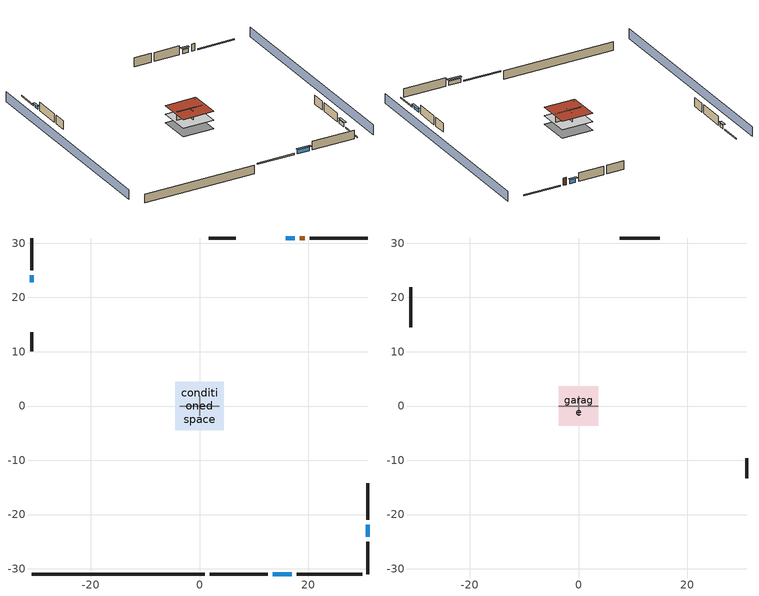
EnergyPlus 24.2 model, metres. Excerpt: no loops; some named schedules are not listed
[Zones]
conditioned space
 floor adiabatic (AdiabaticFloorConstruction): -4.44,-4.44 -4.44,4.44 4.44,4.44 4.44,-4.44 z0.3
 floor foundation (Slab2 construction): -4.44,-4.44 -4.44,4.44 4.44,4.44 4.44,-4.44 z-2.13
 wall outside (RimJoist1 construction): 1.9,-30.94 12.54,-30.94 z0.3:0.61
 wall outside (RimJoist2 construction): -30.94,30.94 -30.94,25.03 z0.3:0.61
 wall outside (RimJoist3 construction): 30.94,30.94 20.3,30.94 z0.3:0.61
 wall outside (RimJoist4 construction): 30.94,-30.94 30.94,-25.03 z0.3:0.61
 wall outside (AdiabaticWallConstruction 1): 19.38,30.94 18.46,30.94 z0.3:2.34
 wall outside (AdiabaticWallConstruction): 13.47,-30.94 16.95,-30.94 z0.3:1.46; -30.94,24.1 -30.94,22.77 z0.3:1.19; 17.53,30.94 15.85,30.94 z0.3:1.43; 30.94,-24.1 30.94,-21.87 z0.3:1.31
 wall outside (Wall3 construction): 17.88,-30.94 30.01,-30.94 z0.3:2.74
 wall outside (Wall4 construction): -30.94,13.6 -30.94,10.08 z0.3:2.74
 wall outside (Wall7 construction): 6.68,30.94 1.74,30.94 z0.3:2.74
 wall outside (Wall8 construction): 30.94,-20.94 30.94,-14.2 z0.3:2.74
 wall foundation (FoundationWall1 construction): -30.94,-30.94 0.97,-30.94 z-2.13:0.3
 wall to garage (Wall5 construction): 3.66,0 -3.66,0 z0.3:2.74
 wall to garage (Wall6 construction): 0,1.83 0,-1.83 z0.3:2.74
 window (WindowConstruction): 13.47,-30.94 16.95,-30.94 z0.3:1.46
 window (WindowConstruction 1): -30.94,24.1 -30.94,22.77 z0.3:1.19
 window (WindowConstruction 2): 17.53,30.94 15.85,30.94 z0.3:1.43
 window (WindowConstruction 3): 30.94,-24.1 30.94,-21.87 z0.3:1.31
 door (Door): 19.37,30.94 18.46,30.94 z0.3:2.34
 ceiling adiabatic (AdiabaticFloorConstruction): 4.44,-4.44 4.44,4.44 -4.44,4.44 -4.44,-4.44 z0.3
 roof outside (Roof2 construction): -4.44,4.44 -4.44,-4.44 4.44,-4.44 4.44,4.44 z2.74
garage
 floor foundation (Slab1 construction): -3.66,-3.66 -3.66,3.66 3.66,3.66 3.66,-3.66 z0
 wall outside (Wall1 construction): -30.94,21.85 -30.94,14.53 z0.3:2.74
 wall outside (Wall2 construction): 14.92,30.94 7.61,30.94 z0.3:2.74
 wall outside (Wall9 construction): 30.94,-13.27 30.94,-9.61 z0.3:2.74
 roof outside (Roof1 construction): -3.66,3.66 -3.66,-3.66 3.66,-3.66 3.66,3.66 z2.74
shading: -35.51,30.94 -35.51,-30.94 / 35.51,-30.94 35.51,30.94 z0:2.74; 17.25,-30.94 13.16,-30.94 13.16,-31.55 17.25,-31.55 z1.77; -30.94,22.47 -30.94,24.4 -31.55,24.4 -31.55,22.47 z1.49; 15.55,30.94 17.84,30.94 17.84,31.55 15.55,31.55 z1.74; 30.94,-21.57 30.94,-24.4 31.55,-24.4 31.55,-21.57 z1.62
[Building]
Building 1: Terrain=Suburbs
[Site:Location]
Portland Intl Arpt_OR: Latitude {deg}=45.59; Longitude {deg}=-122.6; Time Zone {hr}=-8; Elevation {m}=33; Keep Site Location Information=Yes
[Site:GroundTemperature:Shallow]
10.2558, 8.96328, 8.85977, 9.47314, 11.9355, 14.3863, 16.5111, 17.8571, 17.9714, 16.8767, 14.8061, 12.4304
[Site:WaterMainsTemperature]
Calculation Method=Schedule; Temperature Schedule=mains temperature schedule
[Material] Roughness=Rough; Thermal Absorptance=0.9
Name | Thickness {m} | Conductivity {W/m-K} | Density {kg/m3} | Specific Heat {J/kg-K} | Solar Absorptance | Visible Absorptance
asphalt or fiberglass shingles | 0.00635 | 0.162714 | 1121.4 | 1465.45 | 0.85 | 0.85
concrete 4.0 in. | 0.1016 | 1.803125 | 2242.8 | 837.4 | 0.7 | 0.7
concrete 8.0 in. | 0.2032 | 1.803125 | 2242.8 | 837.4 | 0.7 | 0.7
door material | 0.04445 | 0.0612267 | 512.64 | 1214.23 | 0.7 | 0.7
floor covering | 0.0127 | 0.0450781 | 54.468 | 1339.84 | 0.9 | 0.9
floor covering 1 | 0.0127 | 0.0433444 | 54.468 | 1339.84 | 0.6 | 0.6
floor rigid ins; wall rigid ins | 0.512978 | 0.029427 | 32.04 | 1214.23 | 0.7 | 0.7
floor stud and cavity | 0.1397 | 1.75129 | 37.0049 | 1207.88 | 0.7 | 0.7
furniture material conditioned space 1; furniture material garage 1 | 0.1524 | 0.115458 | 640.8 | 1214.23 | 0.6 | 0.6
gypsum board | 0.0127 | 0.160291 | 801 | 837.4 | 0.6 | 0.6
gypsum board 1 | 0.0127 | 0.160291 | 801 | 837.4 | 0.7 | 0.7
osb sheathing 0.5 in. | 0.0127 | 0.115458 | 512.64 | 1214.23 | 0.6 | 0.6
osb sheathing 0.5 in. 1; osb sheathing 0.5 in. 2; osb sheathing 0.5 in. 3 | 0.0127 | 0.115458 | 512.64 | 1214.23 | 0.7 | 0.7
osb sheathing 0.75 in. | 0.01905 | 0.115458 | 512.64 | 1214.23 | 0.7 | 0.7
rim joist stud and cavity | 0.0508 | 0.178688 | 50.32683 | 1063.81 | 0.6 | 0.6
roof rigid ins | 0.00254769 | 0.029427 | 32.04 | 1214.23 | 0.7 | 0.7
roof rigid ins 1 | 0.051816 | 0.029427 | 32.04 | 1214.23 | 0.7 | 0.7
roof stud and cavity | 0.2032 | 0.667294 | 78.34581 | 1123.46 | 0.7 | 0.7
wall stud and cavity | 0.1397 | 0.727959 | 139.0536 | 1170.24 | 0.6 | 0.6
wall stud and cavity 1 | 0.1397 | 0.550994 | 139.0536 | 1170.24 | 0.7 | 0.7
wall stud and cavity 2 | 0.1397 | 0.335416 | 139.0536 | 1170.24 | 0.7 | 0.7
wall stud and cavity 3 | 0.0889 | 0.380278 | 52.3479 | 1209.89 | 0.7 | 0.7
wall stud and cavity 4 | 0.0889 | 0.391764 | 83.0341 | 1211.67 | 0.7 | 0.7
wood siding | 0.0254 | 0.102417 | 544.68 | 1172.36 | 0.85 | 0.85
wood siding 1; wood siding 2 | 0.0254 | 0.102417 | 544.68 | 1172.36 | 0.7 | 0.7
[WindowMaterial:SimpleGlazingSystem]
WindowMaterial: U-Factor {W/m2-K}=4.76952; Solar Heat Gain Coefficient=0.63
[Construction]
AdiabaticFloorConstruction: floor stud and cavity, floor rigid ins, osb sheathing 0.75 in., floor covering 1
AdiabaticWallConstruction: wood siding 1, wall rigid ins, wall stud and cavity 3, gypsum board
AdiabaticWallConstruction 1: wood siding 2, wall rigid ins, wall stud and cavity 3, gypsum board
Door: door material
FoundationWall1 construction: concrete 8.0 in., gypsum board 1
furniture construction conditioned space 1: furniture material conditioned space 1
furniture construction garage 1: furniture material garage 1
PartitionWallConstruction: gypsum board, wall stud and cavity 4, gypsum board
RimJoist1 construction; RimJoist2 construction; RimJoist3 construction; RimJoist4 construction: wood siding, rim joist stud and cavity
Roof1 construction: asphalt or fiberglass shingles, roof rigid ins, osb sheathing 0.5 in.
Roof2 construction: asphalt or fiberglass shingles, roof rigid ins 1, osb sheathing 0.75 in., roof stud and cavity, gypsum board
Slab1 construction: concrete 4.0 in.
Slab2 construction: concrete 4.0 in., floor covering
Wall1 construction; Wall2 construction: wood siding, osb sheathing 0.5 in. 1, wall stud and cavity
Wall3 construction; Wall4 construction: wood siding, osb sheathing 0.5 in. 1, wall stud and cavity 1, gypsum board
Wall5 construction: osb sheathing 0.5 in. 2, wall stud and cavity 2, gypsum board
Wall6 construction: osb sheathing 0.5 in. 3, wall stud and cavity 2, gypsum board
Wall7 construction; Wall8 construction: wood siding, osb sheathing 0.5 in. 2, wall stud and cavity 1, gypsum board
Wall9 construction: wood siding, osb sheathing 0.5 in. 2, wall stud and cavity
WindowConstruction; WindowConstruction 1; WindowConstruction 2; WindowConstruction 3: WindowMaterial
[Zone] Multiplier=1; Part of Total Floor Area=Yes
Name | Volume {m3}
conditioned space | 384.656
garage | 130.484
[Space]
Name | Zone | Volume {m3}
conditioned space 1 | conditioned space | 384.656
garage 1 | garage | 130.484
[SurfaceProperty:ExposedFoundationPerimeter] Exposed Perimeter Calculation Method=TotalExposedPerimeter
Name | Total Exposed Perimeter {m}
Slab2 | 31.91256
Slab1 | 18.288
[SurfaceProperty:IncidentSolarMultiplier] Incident Solar Multiplier=1; Incident Solar Multiplier Schedule=trans schedule winter=0.85 summer=0.7
Window1; Window2; Window3; Window4
[InternalMass]
Name | Construction | Zone or ZoneList | Space or SpaceList | Surface Area {m2}
furniture mass conditioned space 1 | furniture construction conditioned space 1 | conditioned space | conditioned space 1 | 63.09974
partition wall mass | PartitionWallConstruction | conditioned space | conditioned space 1 | 157.749
furniture mass garage 1 | furniture construction garage 1 | garage | garage 1 | 5.35122
[Lights] Design Level Calculation Method=LightingLevel; Return Air Fraction=0; Fraction Radiant=0.6; Fraction Visible=0.2; Fraction Replaceable=1
Name | Zone or ZoneList or Space or SpaceList | Schedule | Lighting Level {W}
interior lighting | conditioned space 1 | lighting_interior | 284.985
garage lighting | garage 1 | lighting_garage | 11.4463
[People]
occupants: Zone or ZoneList or Space or SpaceList=conditioned space 1; Number of People Schedule=occupants; Number of People Calculation Method=People; Number of People=3; Fraction Radiant=0.314171; Sensible Heat Fraction=0.56303; Activity Level Schedule=occupants activity schedule; Carbon Dioxide Generation Rate {m3/s-W}=0; Enable ASHRAE 55 Comfort Warnings=No; Mean Radiant Temperature Calculation Type=EnclosureAveraged
[ElectricEquipment] Zone or ZoneList or Space or SpaceList=conditioned space 1; Design Level Calculation Method=EquipmentLevel
Name | Schedule | Design Level {W} | Fraction Latent | Fraction Radiant | Fraction Lost
ceiling fan | ceiling_fan | 18.7691 | 0 | 0.558 | 0
clothes dryer | clothes_dryer | 3503.08 | 0.015 | 0.081 | 0.85
clothes washer | clothes_washer | 204.054 | 0.03 | 0.162 | 0.7
cooking range | cooking_range | 22.2174 | 0.16 | 0.384 | 0.2
dishwasher | dishwasher | 219.099 | 0.3 | 0.18 | 0.4
fridge | fridge schedule | 43.7215 | 0 | 0.6 | 0
mech vent bath fan 0 | mech vent bath fan 0 schedule | 30 | 0 | 0 | 1
mech vent house fan | mech vent house fan schedule | 0 | 0 | 0 | 1
mech vent house fan cfis | mech vent house fan cfis schedule | 0 | 0 | 0 | 0
mech vent range fan 0 | mech vent range fan 0 schedule | 30 | 0 | 0 | 1
misc plug loads | plug_loads_other | 358.557 | 0.021 | 0.558 | 0.049
misc tv | plug_loads_tv | 430.411 | 0 | 0.6 | 0
whole house fan | Always On Discrete | 0 | 0 | 0 | 1
[OtherEquipment] Design Level Calculation Method=EquipmentLevel
Name | Fuel Type | Zone or ZoneList or Space or SpaceList | Schedule | Design Level {W} | Fraction Latent | Fraction Radiant | Fraction Lost
clothes dryer 1 | Electricity | conditioned space 1 | clothes_dryer | 0 | 0.015 | 0.081 | 0.85
cooking range 1 | NaturalGas | conditioned space 1 | cooking_range | 651.127 | 0.16 | 0.384 | 0.2
general water use latent | None | conditioned space 1 | general water use schedule | 62.594 | 1 | 0 | 0
general water use sensible | None | conditioned space 1 | general water use schedule | -61.6891 | 0 | 0.6 | 0
mech vent house fan latent load | None | conditioned space 1 | Always On Discrete | 0 | 1 | 0 | 0
mech vent house fan sensible load | None | conditioned space 1 | Always On Discrete | 0 | 0 | 0 | 0
water heater energy adjustment1 | Electricity | garage 1 | Always On Discrete | 0.01 | 0 | 0 | 1
water heater lat | None | garage 1 | Always On Discrete | 0 | 1 | 0 | 0
water heater sens | None | garage 1 | Always On Discrete | 0 | 0 | 0 | 0
[ZoneInfiltration:DesignFlowRate] Zone or ZoneList or Space or SpaceList=conditioned space 1; Schedule=Always On Discrete; Design Flow Rate Calculation Method=Flow/Zone; Design Flow Rate {m3/s}=0
infil flow; natural vent flow; whole house fan flow
[ZoneInfiltration:EffectiveLeakageArea]
infil garage 1: Zone or Space=garage 1; Schedule=Always On Discrete; Effective Air Leakage Area {cm2}=407.755; Stack Coefficient=0.000129147; Wind Coefficient=4.64657e-05
[AvailabilityManager:Scheduled]
mini split heat pump airloop Availability Manager: Schedule=Always On Discrete
[WaterUse:Equipment]
dishwasher: Peak Flow Rate {m3/s}=4.1981e-06; Flow Rate Fraction Schedule=hot_water_dishwasher
[Foundation:Kiva] Wall Depth Below Slab {m}=0.2032
Name | Initial Indoor Air Temperature {C} | Wall Height Above Grade {m}
Foundation Kiva 1 | 13.4258 | 0.1016
Foundation Kiva 2 | 18.3333 | 0.3048
[Foundation:Kiva:Settings]
Soil Conductivity {W/m-K}=1.3848; Soil Density {kg/m3}=1842.3; Soil Specific Heat {J/kg-K}=418.7; Ground Solar Absorptivity=0.9; Ground Thermal Absorptivity=0.9; Ground Surface Roughness {m}=0.03; Far-Field Width {m}=40; Deep-Ground Boundary Condition=ZeroFlux; Deep-Ground Depth {m}=40; Minimum Cell Dimension {m}=0.2; Maximum Cell Growth Coefficient=3; Simulation Timestep=Timestep
[Exterior:Lights]
exterior lighting: Schedule=exterior lighting schedule; Design Level {W}=10.6381
[EnergyManagementSystem:GlobalVariable]
infil_program_Qfan
infil_program_Qinf
mini_split_heat_pump_airloop_Fan_RTF
natural_vent_program_Qnv
natural_vent_program_Qwhf
[EnergyManagementSystem:Sensor]
Name | Output:Variable or Output:Meter Index Key | Output:Variable or Output:Meter
airflow_gain | infil flow | Infiltration Sensible Heat Gain Energy
airflow_gain_1 | natural vent flow | Infiltration Sensible Heat Gain Energy
airflow_gain_2 | whole house fan flow | Infiltration Sensible Heat Gain Energy
airflow_loss | infil flow | Infiltration Sensible Heat Loss Energy
airflow_loss_1 | natural vent flow | Infiltration Sensible Heat Loss Energy
airflow_loss_2 | whole house fan flow | Infiltration Sensible Heat Loss Energy
clg_load_cond |  | Cooling:EnergyTransfer:Zone:CONDITIONED SPACE
clg_sp_s; clg_sp_s_1 | cooling setpoint | Schedule Value
clothes_dryer_exhaust_0_sch_s | clothes_dryer | Schedule Value
cool_season | cooling season schedule | Schedule Value
htg_load_cond |  | Heating:EnergyTransfer:Zone:CONDITIONED SPACE
htg_sp_s; htg_sp_s_1 | heating setpoint | Schedule Value
water_heater_amb_rh | garage | Zone Air Relative Humidity
water_heater_amb_temp | garage | Zone Mean Air Temperature
[Schedule:Day:Interval]
trans schedule winter=0.85 summer=0.7 day; trans schedule winter=0.85 summer=0.7 day 2: No, 24:00, 0.85
trans schedule winter=0.85 summer=0.7 day 1: No, 24:00, 0.7
trans schedule winter=0.85 summer=0.7 default day; mech vent bath fan 0 schedule default day; mech vent range fan 0 schedule default day; general water use schedule default day; exterior lighting schedule default day: No, 24:00, 0
mech vent bath fan 0 schedule day: No, 22:00, 0, 23:00, 1, 24:00, 0
mech vent range fan 0 schedule day: No, 10:00, 0, 11:00, 1, 24:00, 0
general water use schedule day: No, 01:00, 0.315068, 03:00, 0.287671, 04:00, 0.342466, 05:00, 0.369863, 06:00, 0.520548, 07:00, 0.60274, 08:00, 0.534247, 10:00, 0.506849, 11:00, 0.465753, 14:00, 0.479452, 15:00, 0.534247, 16:00, 0.589041, 17:00, 0.69863, 18:00, 0.876712, 19:00, 0.890411, 20:00, 0.986301, 21:00, 1, 22:00, 0.863014, 23:00, 0.616438, 24:00, 0.465753
exterior lighting schedule day: No, 01:00, 0.566667, 03:00, 0.524167, 05:00, 0.495833, 06:00, 0.5525, 07:00, 0.623333, 08:00, 0.580833, 09:00, 0.439167, 10:00, 0.354167, 12:00, 0.34, 13:00, 0.354167, 14:00, 0.396667, 15:00, 0.425, 16:00, 0.495833, 17:00, 0.623333, 18:00, 0.793333, 19:00, 0.906667, 20:00, 0.963333, 21:00, 0.991667, 22:00, 0.920833, 23:00, 0.793333, 24:00, 0.665833
exterior lighting schedule day 1: No, 01:00, 0.528571, 03:00, 0.488929, 05:00, 0.4625, 06:00, 0.515357, 07:00, 0.581429, 08:00, 0.541786, 09:00, 0.409643, 10:00, 0.330357, 12:00, 0.317143, 13:00, 0.330357, 14:00, 0.37, 15:00, 0.396429, 16:00, 0.4625, 17:00, 0.581429, 18:00, 0.74, 19:00, 0.845714, 20:00, 0.898571, 21:00, 0.925, 22:00, 0.858929, 23:00, 0.74, 24:00, 0.621071
exterior lighting schedule day 10: No, 01:00, 0.552381, 03:00, 0.510952, 05:00, 0.483333, 06:00, 0.538571, 07:00, 0.607619, 08:00, 0.56619, 09:00, 0.428095, 10:00, 0.345238, 12:00, 0.331429, 13:00, 0.345238, 14:00, 0.386667, 15:00, 0.414286, 16:00, 0.483333, 17:00, 0.607619, 18:00, 0.773333, 19:00, 0.88381, 20:00, 0.939048, 21:00, 0.966667, 22:00, 0.897619, 23:00, 0.773333, 24:00, 0.649048
exterior lighting schedule day 11: No, 01:00, 0.571429, 03:00, 0.528571, 05:00, 0.5, 06:00, 0.557143, 07:00, 0.628571, 08:00, 0.585714, 09:00, 0.442857, 10:00, 0.357143, 12:00, 0.342857, 13:00, 0.357143, 14:00, 0.4, 15:00, 0.428571, 16:00, 0.5, 17:00, 0.628571, 18:00, 0.8, 19:00, 0.914286, 20:00, 0.971429, 21:00, 1, 22:00, 0.928571, 23:00, 0.8, 24:00, 0.671429
exterior lighting schedule day 2: No, 01:00, 0.485714, 03:00, 0.449286, 05:00, 0.425, 06:00, 0.473571, 07:00, 0.534286, 08:00, 0.497857, 09:00, 0.376429, 10:00, 0.303571, 12:00, 0.291429, 13:00, 0.303571, 14:00, 0.34, 15:00, 0.364286, 16:00, 0.425, 17:00, 0.534286, 18:00, 0.68, 19:00, 0.777143, 20:00, 0.825714, 21:00, 0.85, 22:00, 0.789286, 23:00, 0.68, 24:00, 0.570714
exterior lighting schedule day 3: No, 01:00, 0.442857, 03:00, 0.409643, 05:00, 0.3875, 06:00, 0.431786, 07:00, 0.487143, 08:00, 0.453929, 09:00, 0.343214, 10:00, 0.276786, 12:00, 0.265714, 13:00, 0.276786, 14:00, 0.31, 15:00, 0.332143, 16:00, 0.3875, 17:00, 0.487143, 18:00, 0.62, 19:00, 0.708571, 20:00, 0.752857, 21:00, 0.775, 22:00, 0.719643, 23:00, 0.62, 24:00, 0.520357
exterior lighting schedule day 4: No, 01:00, 0.4, 03:00, 0.37, 05:00, 0.35, 06:00, 0.39, 07:00, 0.44, 08:00, 0.41, 09:00, 0.31, 10:00, 0.25, 12:00, 0.24, 13:00, 0.25, 14:00, 0.28, 15:00, 0.3, 16:00, 0.35, 17:00, 0.44, 18:00, 0.56, 19:00, 0.64, 20:00, 0.68, 21:00, 0.7, 22:00, 0.65, 23:00, 0.56, 24:00, 0.47
exterior lighting schedule day 5: No, 01:00, 0.380952, 03:00, 0.352381, 05:00, 0.333333, 06:00, 0.371429, 07:00, 0.419048, 08:00, 0.390476, 09:00, 0.295238, 10:00, 0.238095, 12:00, 0.228571, 13:00, 0.238095, 14:00, 0.266667, 15:00, 0.285714, 16:00, 0.333333, 17:00, 0.419048, 18:00, 0.533333, 19:00, 0.609524, 20:00, 0.647619, 21:00, 0.666667, 22:00, 0.619048, 23:00, 0.533333, 24:00, 0.447619
exterior lighting schedule day 6: No, 01:00, 0.390476, 03:00, 0.36119, 05:00, 0.341667, 06:00, 0.380714, 07:00, 0.429524, 08:00, 0.400238, 09:00, 0.302619, 10:00, 0.244048, 12:00, 0.234286, 13:00, 0.244048, 14:00, 0.273333, 15:00, 0.292857, 16:00, 0.341667, 17:00, 0.429524, 18:00, 0.546667, 19:00, 0.624762, 20:00, 0.66381, 21:00, 0.683333, 22:00, 0.634524, 23:00, 0.546667, 24:00, 0.45881
exterior lighting schedule day 7: No, 01:00, 0.419048, 03:00, 0.387619, 05:00, 0.366667, 06:00, 0.408571, 07:00, 0.460952, 08:00, 0.429524, 09:00, 0.324762, 10:00, 0.261905, 12:00, 0.251429, 13:00, 0.261905, 14:00, 0.293333, 15:00, 0.314286, 16:00, 0.366667, 17:00, 0.460952, 18:00, 0.586667, 19:00, 0.670476, 20:00, 0.712381, 21:00, 0.733333, 22:00, 0.680952, 23:00, 0.586667, 24:00, 0.492381
exterior lighting schedule day 8: No, 01:00, 0.466667, 03:00, 0.431667, 05:00, 0.408333, 06:00, 0.455, 07:00, 0.513333, 08:00, 0.478333, 09:00, 0.361667, 10:00, 0.291667, 12:00, 0.28, 13:00, 0.291667, 14:00, 0.326667, 15:00, 0.35, 16:00, 0.408333, 17:00, 0.513333, 18:00, 0.653333, 19:00, 0.746667, 20:00, 0.793333, 21:00, 0.816667, 22:00, 0.758333, 23:00, 0.653333, 24:00, 0.548333
exterior lighting schedule day 9: No, 01:00, 0.509524, 03:00, 0.47131, 05:00, 0.445833, 06:00, 0.496786, 07:00, 0.560476, 08:00, 0.522262, 09:00, 0.394881, 10:00, 0.318452, 12:00, 0.305714, 13:00, 0.318452, 14:00, 0.356667, 15:00, 0.382143, 16:00, 0.445833, 17:00, 0.560476, 18:00, 0.713333, 19:00, 0.815238, 20:00, 0.86619, 21:00, 0.891667, 22:00, 0.827976, 23:00, 0.713333, 24:00, 0.59869
[Schedule:Week:Daily]
trans schedule winter=0.85 summer=0.7 Week Rule - Jan1-May26: trans schedule winter=0.85 summer=0.7 day, trans schedule winter=0.85 summer=0.7 day, trans schedule winter=0.85 summer=0.7 day, trans schedule winter=0.85 summer=0.7 day, trans schedule winter=0.85 summer=0.7 day, trans schedule winter=0.85 summer=0.7 day, trans schedule winter=0.85 summer=0.7 day, trans schedule winter=0.85 summer=0.7 default day, trans schedule winter=0.85 summer=0.7 default day, trans schedule winter=0.85 summer=0.7 default day, trans schedule winter=0.85 summer=0.7 default day, trans schedule winter=0.85 summer=0.7 default day
trans schedule winter=0.85 summer=0.7 Week Rule - May27-Jun2: trans schedule winter=0.85 summer=0.7 day, trans schedule winter=0.85 summer=0.7 day, trans schedule winter=0.85 summer=0.7 day, trans schedule winter=0.85 summer=0.7 day, trans schedule winter=0.85 summer=0.7 day, trans schedule winter=0.85 summer=0.7 day 1, trans schedule winter=0.85 summer=0.7 day 1, trans schedule winter=0.85 summer=0.7 default day, trans schedule winter=0.85 summer=0.7 default day, trans schedule winter=0.85 summer=0.7 default day, trans schedule winter=0.85 summer=0.7 default day, trans schedule winter=0.85 summer=0.7 default day
trans schedule winter=0.85 summer=0.7 Week Rule - Jun3-Sep29: trans schedule winter=0.85 summer=0.7 day 1, trans schedule winter=0.85 summer=0.7 day 1, trans schedule winter=0.85 summer=0.7 day 1, trans schedule winter=0.85 summer=0.7 day 1, trans schedule winter=0.85 summer=0.7 day 1, trans schedule winter=0.85 summer=0.7 day 1, trans schedule winter=0.85 summer=0.7 day 1, trans schedule winter=0.85 summer=0.7 default day, trans schedule winter=0.85 summer=0.7 default day, trans schedule winter=0.85 summer=0.7 default day, trans schedule winter=0.85 summer=0.7 default day, trans schedule winter=0.85 summer=0.7 default day
trans schedule winter=0.85 summer=0.7 Week Rule - Sep30-Oct6: trans schedule winter=0.85 summer=0.7 day 1, trans schedule winter=0.85 summer=0.7 day 2, trans schedule winter=0.85 summer=0.7 day 2, trans schedule winter=0.85 summer=0.7 day 2, trans schedule winter=0.85 summer=0.7 day 2, trans schedule winter=0.85 summer=0.7 day 2, trans schedule winter=0.85 summer=0.7 day 2, trans schedule winter=0.85 summer=0.7 default day, trans schedule winter=0.85 summer=0.7 default day, trans schedule winter=0.85 summer=0.7 default day, trans schedule winter=0.85 summer=0.7 default day, trans schedule winter=0.85 summer=0.7 default day
trans schedule winter=0.85 summer=0.7 Week Rule - Oct7-Dec31: trans schedule winter=0.85 summer=0.7 day 2, trans schedule winter=0.85 summer=0.7 day 2, trans schedule winter=0.85 summer=0.7 day 2, trans schedule winter=0.85 summer=0.7 day 2, trans schedule winter=0.85 summer=0.7 day 2, trans schedule winter=0.85 summer=0.7 day 2, trans schedule winter=0.85 summer=0.7 day 2, trans schedule winter=0.85 summer=0.7 default day, trans schedule winter=0.85 summer=0.7 default day, trans schedule winter=0.85 summer=0.7 default day, trans schedule winter=0.85 summer=0.7 default day, trans schedule winter=0.85 summer=0.7 default day
mech vent bath fan 0 schedule Week Rule - Jan1-Dec31: mech vent bath fan 0 schedule day, mech vent bath fan 0 schedule day, mech vent bath fan 0 schedule day, mech vent bath fan 0 schedule day, mech vent bath fan 0 schedule day, mech vent bath fan 0 schedule day, mech vent bath fan 0 schedule day, mech vent bath fan 0 schedule default day, mech vent bath fan 0 schedule default day, mech vent bath fan 0 schedule default day, mech vent bath fan 0 schedule default day, mech vent bath fan 0 schedule default day
mech vent range fan 0 schedule Week Rule - Jan1-Dec31: mech vent range fan 0 schedule day, mech vent range fan 0 schedule day, mech vent range fan 0 schedule day, mech vent range fan 0 schedule day, mech vent range fan 0 schedule day, mech vent range fan 0 schedule day, mech vent range fan 0 schedule day, mech vent range fan 0 schedule default day, mech vent range fan 0 schedule default day, mech vent range fan 0 schedule default day, mech vent range fan 0 schedule default day, mech vent range fan 0 schedule default day
general water use schedule Week Rule - Jan1-Dec31: general water use schedule day, general water use schedule day, general water use schedule day, general water use schedule day, general water use schedule day, general water use schedule day, general water use schedule day, general water use schedule default day, general water use schedule default day, general water use schedule default day, general water use schedule default day, general water use schedule default day
exterior lighting schedule Week Rule - Jan1-Jan27: exterior lighting schedule day, exterior lighting schedule day, exterior lighting schedule day, exterior lighting schedule day, exterior lighting schedule day, exterior lighting schedule day, exterior lighting schedule day, exterior lighting schedule default day, exterior lighting schedule default day, exterior lighting schedule default day, exterior lighting schedule default day, exterior lighting schedule default day
exterior lighting schedule Week Rule - Jan28-Feb3: exterior lighting schedule day, exterior lighting schedule day, exterior lighting schedule day, exterior lighting schedule day, exterior lighting schedule day 1, exterior lighting schedule day 1, exterior lighting schedule day 1, exterior lighting schedule default day, exterior lighting schedule default day, exterior lighting schedule default day, exterior lighting schedule default day, exterior lighting schedule default day
exterior lighting schedule Week Rule - Feb4-Feb24: exterior lighting schedule day 1, exterior lighting schedule day 1, exterior lighting schedule day 1, exterior lighting schedule day 1, exterior lighting schedule day 1, exterior lighting schedule day 1, exterior lighting schedule day 1, exterior lighting schedule default day, exterior lighting schedule default day, exterior lighting schedule default day, exterior lighting schedule default day, exterior lighting schedule default day
exterior lighting schedule Week Rule - Feb25-Mar3: exterior lighting schedule day 1, exterior lighting schedule day 1, exterior lighting schedule day 1, exterior lighting schedule day 1, exterior lighting schedule day 2, exterior lighting schedule day 2, exterior lighting schedule day 2, exterior lighting schedule default day, exterior lighting schedule default day, exterior lighting schedule default day, exterior lighting schedule default day, exterior lighting schedule default day
exterior lighting schedule Week Rule - Mar4-Mar31: exterior lighting schedule day 2, exterior lighting schedule day 2, exterior lighting schedule day 2, exterior lighting schedule day 2, exterior lighting schedule day 2, exterior lighting schedule day 2, exterior lighting schedule day 2, exterior lighting schedule default day, exterior lighting schedule default day, exterior lighting schedule default day, exterior lighting schedule default day, exterior lighting schedule default day
exterior lighting schedule Week Rule - Apr1-Apr28: exterior lighting schedule day 3, exterior lighting schedule day 3, exterior lighting schedule day 3, exterior lighting schedule day 3, exterior lighting schedule day 3, exterior lighting schedule day 3, exterior lighting schedule day 3, exterior lighting schedule default day, exterior lighting schedule default day, exterior lighting schedule default day, exterior lighting schedule default day, exterior lighting schedule default day
exterior lighting schedule Week Rule - Apr29-May5: exterior lighting schedule day 3, exterior lighting schedule day 3, exterior lighting schedule day 4, exterior lighting schedule day 4, exterior lighting schedule day 4, exterior lighting schedule day 4, exterior lighting schedule day 4, exterior lighting schedule default day, exterior lighting schedule default day, exterior lighting schedule default day, exterior lighting schedule default day, exterior lighting schedule default day
exterior lighting schedule Week Rule - May6-May26: exterior lighting schedule day 4, exterior lighting schedule day 4, exterior lighting schedule day 4, exterior lighting schedule day 4, exterior lighting schedule day 4, exterior lighting schedule day 4, exterior lighting schedule day 4, exterior lighting schedule default day, exterior lighting schedule default day, exterior lighting schedule default day, exterior lighting schedule default day, exterior lighting schedule default day
exterior lighting schedule Week Rule - May27-Jun2: exterior lighting schedule day 4, exterior lighting schedule day 4, exterior lighting schedule day 4, exterior lighting schedule day 4, exterior lighting schedule day 4, exterior lighting schedule day 5, exterior lighting schedule day 5, exterior lighting schedule default day, exterior lighting schedule default day, exterior lighting schedule default day, exterior lighting schedule default day, exterior lighting schedule default day
exterior lighting schedule Week Rule - Jun3-Jun30: exterior lighting schedule day 5, exterior lighting schedule day 5, exterior lighting schedule day 5, exterior lighting schedule day 5, exterior lighting schedule day 5, exterior lighting schedule day 5, exterior lighting schedule day 5, exterior lighting schedule default day, exterior lighting schedule default day, exterior lighting schedule default day, exterior lighting schedule default day, exterior lighting schedule default day
exterior lighting schedule Week Rule - Jul1-Jul28: exterior lighting schedule day 6, exterior lighting schedule day 6, exterior lighting schedule day 6, exterior lighting schedule day 6, exterior lighting schedule day 6, exterior lighting schedule day 6, exterior lighting schedule day 6, exterior lighting schedule default day, exterior lighting schedule default day, exterior lighting schedule default day, exterior lighting schedule default day, exterior lighting schedule default day
exterior lighting schedule Week Rule - Jul29-Aug4: exterior lighting schedule day 6, exterior lighting schedule day 6, exterior lighting schedule day 6, exterior lighting schedule day 7, exterior lighting schedule day 7, exterior lighting schedule day 7, exterior lighting schedule day 7, exterior lighting schedule default day, exterior lighting schedule default day, exterior lighting schedule default day, exterior lighting schedule default day, exterior lighting schedule default day
exterior lighting schedule Week Rule - Aug5-Aug25: exterior lighting schedule day 7, exterior lighting schedule day 7, exterior lighting schedule day 7, exterior lighting schedule day 7, exterior lighting schedule day 7, exterior lighting schedule day 7, exterior lighting schedule day 7, exterior lighting schedule default day, exterior lighting schedule default day, exterior lighting schedule default day, exterior lighting schedule default day, exterior lighting schedule default day
exterior lighting schedule Week Rule - Aug26-Sep1: exterior lighting schedule day 7, exterior lighting schedule day 7, exterior lighting schedule day 7, exterior lighting schedule day 7, exterior lighting schedule day 7, exterior lighting schedule day 7, exterior lighting schedule day 8, exterior lighting schedule default day, exterior lighting schedule default day, exterior lighting schedule default day, exterior lighting schedule default day, exterior lighting schedule default day
exterior lighting schedule Week Rule - Sep2-Sep29: exterior lighting schedule day 8, exterior lighting schedule day 8, exterior lighting schedule day 8, exterior lighting schedule day 8, exterior lighting schedule day 8, exterior lighting schedule day 8, exterior lighting schedule day 8, exterior lighting schedule default day, exterior lighting schedule default day, exterior lighting schedule default day, exterior lighting schedule default day, exterior lighting schedule default day
exterior lighting schedule Week Rule - Sep30-Oct6: exterior lighting schedule day 8, exterior lighting schedule day 9, exterior lighting schedule day 9, exterior lighting schedule day 9, exterior lighting schedule day 9, exterior lighting schedule day 9, exterior lighting schedule day 9, exterior lighting schedule default day, exterior lighting schedule default day, exterior lighting schedule default day, exterior lighting schedule default day, exterior lighting schedule default day
exterior lighting schedule Week Rule - Oct7-Oct27: exterior lighting schedule day 9, exterior lighting schedule day 9, exterior lighting schedule day 9, exterior lighting schedule day 9, exterior lighting schedule day 9, exterior lighting schedule day 9, exterior lighting schedule day 9, exterior lighting schedule default day, exterior lighting schedule default day, exterior lighting schedule default day, exterior lighting schedule default day, exterior lighting schedule default day
exterior lighting schedule Week Rule - Oct28-Nov3: exterior lighting schedule day 9, exterior lighting schedule day 9, exterior lighting schedule day 9, exterior lighting schedule day 9, exterior lighting schedule day 10, exterior lighting schedule day 10, exterior lighting schedule day 10, exterior lighting schedule default day, exterior lighting schedule default day, exterior lighting schedule default day, exterior lighting schedule default day, exterior lighting schedule default day
exterior lighting schedule Week Rule - Nov4-Nov24: exterior lighting schedule day 10, exterior lighting schedule day 10, exterior lighting schedule day 10, exterior lighting schedule day 10, exterior lighting schedule day 10, exterior lighting schedule day 10, exterior lighting schedule day 10, exterior lighting schedule default day, exterior lighting schedule default day, exterior lighting schedule default day, exterior lighting schedule default day, exterior lighting schedule default day
exterior lighting schedule Week Rule - Nov25-Dec1: exterior lighting schedule day 10, exterior lighting schedule day 10, exterior lighting schedule day 10, exterior lighting schedule day 10, exterior lighting schedule day 10, exterior lighting schedule day 10, exterior lighting schedule day 11, exterior lighting schedule default day, exterior lighting schedule default day, exterior lighting schedule default day, exterior lighting schedule default day, exterior lighting schedule default day
exterior lighting schedule Week Rule - Dec2-Dec31: exterior lighting schedule day 11, exterior lighting schedule day 11, exterior lighting schedule day 11, exterior lighting schedule day 11, exterior lighting schedule day 11, exterior lighting schedule day 11, exterior lighting schedule day 11, exterior lighting schedule default day, exterior lighting schedule default day, exterior lighting schedule default day, exterior lighting schedule default day, exterior lighting schedule default day
[Schedule:Year]
trans schedule winter=0.85 summer=0.7: trans schedule winter=0.85 summer=0.7 Week Rule - Jan1-May26, 1, 1, 5, 26, trans schedule winter=0.85 summer=0.7 Week Rule - May27-Jun2, 5, 27, 6, 2, trans schedule winter=0.85 summer=0.7 Week Rule - Jun3-Sep29, 6, 3, 9, 29, trans schedule winter=0.85 summer=0.7 Week Rule - Sep30-Oct6, 9, 30, 10, 6, trans schedule winter=0.85 summer=0.7 Week Rule - Oct7-Dec31, 10, 7, 12, 31
mech vent bath fan 0 schedule: mech vent bath fan 0 schedule Week Rule - Jan1-Dec31, 1, 1, 12, 31
mech vent range fan 0 schedule: mech vent range fan 0 schedule Week Rule - Jan1-Dec31, 1, 1, 12, 31
general water use schedule: general water use schedule Week Rule - Jan1-Dec31, 1, 1, 12, 31
exterior lighting schedule: exterior lighting schedule Week Rule - Jan1-Jan27, 1, 1, 1, 27, exterior lighting schedule Week Rule - Jan28-Feb3, 1, 28, 2, 3, exterior lighting schedule Week Rule - Feb4-Feb24, 2, 4, 2, 24, exterior lighting schedule Week Rule - Feb25-Mar3, 2, 25, 3, 3, exterior lighting schedule Week Rule - Mar4-Mar31, 3, 4, 3, 31, exterior lighting schedule Week Rule - Apr1-Apr28, 4, 1, 4, 28, exterior lighting schedule Week Rule - Apr29-May5, 4, 29, 5, 5, exterior lighting schedule Week Rule - May6-May26, 5, 6, 5, 26, exterior lighting schedule Week Rule - May27-Jun2, 5, 27, 6, 2, exterior lighting schedule Week Rule - Jun3-Jun30, 6, 3, 6, 30, exterior lighting schedule Week Rule - Jul1-Jul28, 7, 1, 7, 28, exterior lighting schedule Week Rule - Jul29-Aug4, 7, 29, 8, 4, exterior lighting schedule Week Rule - Aug5-Aug25, 8, 5, 8, 25, exterior lighting schedule Week Rule - Aug26-Sep1, 8, 26, 9, 1, exterior lighting schedule Week Rule - Sep2-Sep29, 9, 2, 9, 29, exterior lighting schedule Week Rule - Sep30-Oct6, 9, 30, 10, 6, exterior lighting schedule Week Rule - Oct7-Oct27, 10, 7, 10, 27, exterior lighting schedule Week Rule - Oct28-Nov3, 10, 28, 11, 3, exterior lighting schedule Week Rule - Nov4-Nov24, 11, 4, 11, 24, exterior lighting schedule Week Rule - Nov25-Dec1, 11, 25, 12, 1, exterior lighting schedule Week Rule - Dec2-Dec31, 12, 2, 12, 31
[Schedule:File] File=in.schedules.csv; Rows to Skip at Top=1; Number of Hours of Data=8760; Column Separator=Comma; Interpolate to Timestep=Yes; Minutes per Item=15; Adjust Schedule for Daylight Savings=Yes
Name | Column Number
lighting_interior | 5
occupants | 1
ceiling_fan | 4
clothes_dryer | 11
clothes_washer | 10
cooking_range | 12
dishwasher | 8
plug_loads_other | 2
plug_loads_tv | 3
lighting_garage | 6
[Schedule:Constant]
Name | Hourly Value
occupants activity schedule | 117.228
fridge schedule | 0
mech vent house fan schedule; mech vent house fan cfis schedule; Always On Discrete | 1
[Schedule:Compact]
mains temperature schedule: Through: 01/01, For: AllDays, Until: 24:00, 13.0633, Through: 01/02, For: AllDays, Until: 24:00, 13.0189, Through: 01/03, For: AllDays, Until: 24:00, 12.975, Through: 01/04, For: AllDays, Until: 24:00, 12.9328, Through: 01/05, For: AllDays, Until: 24:00, 12.8917, Through: 01/06, For: AllDays, Until: 24:00, 12.8517, Through: 01/07, For: AllDays, Until: 24:00, 12.8122, Through: 01/08, For: AllDays, Until: 24:00, 12.7744, Through: 01/09, For: AllDays, Until: 24:00, 12.7378, Through: 01/10, For: AllDays, Until: 24:00, 12.7017, Through: 01/11, For: AllDays, Until: 24:00, 12.6672, Through: 01/12, For: AllDays, Until: 24:00, 12.6339, Through: 01/13, For: AllDays, Until: 24:00, 12.6017, Through: 01/14, For: AllDays, Until: 24:00, 12.5706, Through: 01/15, For: AllDays, Until: 24:00, 12.5411, Through: 01/16, For: AllDays, Until: 24:00, 12.5122, Through: 01/17, For: AllDays, Until: 24:00, 12.485, Through: 01/18, For: AllDays, Until: 24:00, 12.4583, Through: 01/19, For: AllDays, Until: 24:00, 12.4333, Through: 01/20, For: AllDays, Until: 24:00, 12.41, Through: 01/21, For: AllDays, Until: 24:00, 12.3872, Through: 01/22, For: AllDays, Until: 24:00, 12.3661, Through: 01/23, For: AllDays, Until: 24:00, 12.3456, Through: 01/24, For: AllDays, Until: 24:00, 12.3272, Through: 01/25, For: AllDays, Until: 24:00, 12.3094, Through: 01/26, For: AllDays, Until: 24:00, 12.2933, Through: 01/27, For: AllDays, Until: 24:00, 12.2783, Through: 01/28, For: AllDays, Until: 24:00, 12.2644, Through: 01/29, For: AllDays, Until: 24:00, 12.2517, Through: 01/30, For: AllDays, Until: 24:00, 12.2406, Through: 01/31, For: AllDays, Until: 24:00, 12.2306, Through: 02/01, For: AllDays, Until: 24:00, 12.2222, Through: 02/02, For: AllDays, Until: 24:00, 12.215, Through: 02/03, For: AllDays, Until: 24:00, 12.2089, Through: 02/04, For: AllDays, Until: 24:00, 12.2039, Through: 02/05, For: AllDays, Until: 24:00, 12.2006, Through: 02/06, For: AllDays, Until: 24:00, 12.1983, Through: 02/07, For: AllDays, Until: 24:00, 12.1978, Through: 02/08, For: AllDays, Until: 24:00, 12.1978, Through: 02/09, For: AllDays, Until: 24:00, 12.2, Through: 02/10, For: AllDays, Until: 24:00, 12.2028, Through: 02/11, For: AllDays, Until: 24:00, 12.2072, Through: 02/12, For: AllDays, Until: 24:00, 12.2128, Through: 02/13, For: AllDays, Until: 24:00, 12.2194, Through: 02/14, For: AllDays, Until: 24:00, 12.2278, Through: 02/15, For: AllDays, Until: 24:00, 12.2372, Through: 02/16, For: AllDays, Until: 24:00, 12.2483, Through: 02/17, For: AllDays, Until: 24:00, 12.26, Through: 02/18, For: AllDays, Until: 24:00, 12.2733, Through: 02/19, For: AllDays, Until: 24:00, 12.2883, Through: 02/20, For: AllDays, Until: 24:00, 12.3039, Through: 02/21, For: AllDays, Until: 24:00, 12.3211, Through: 02/22, For: AllDays, Until: 24:00, 12.3394, Through: 02/23, For: AllDays, Until: 24:00, 12.3594, Through: 02/24, For: AllDays, Until: 24:00, 12.38, Through: 02/25, For: AllDays, Until: 24:00, 12.4022, Through: 02/26, For: AllDays, Until: 24:00, 12.4256, Through: 02/27, For: AllDays, Until: 24:00, 12.4506, Through: 02/28, For: AllDays, Until: 24:00, 12.4761, Through: 03/01, For: AllDays, Until: 24:00, 12.5033, Through: 03/02, For: AllDays, Until: 24:00, 12.5317, Through: 03/03, For: AllDays, Until: 24:00, 12.5611, Through: 03/04, For: AllDays, Until: 24:00, 12.5917, Through: 03/05, For: AllDays, Until: 24:00, 12.6233, Through: 03/06, For: AllDays, Until: 24:00, 12.6567, Through: 03/07, For: AllDays, Until: 24:00, 12.6906, Through: 03/08, For: AllDays, Until: 24:00, 12.7261, Through: 03/09, For: AllDays, Until: 24:00, 12.7628, Through: 03/10, For: AllDays, Until: 24:00, 12.8, Through: 03/11, For: AllDays, Until: 24:00, 12.8389, Through: 03/12, For: AllDays, Until: 24:00, 12.8789, Through: 03/13, For: AllDays, Until: 24:00, 12.9194, Through: 03/14, For: AllDays, Until: 24:00, 12.9617, Through: 03/15, For: AllDays, Until: 24:00, 13.0044, Through: 03/16, For: AllDays, Until: 24:00, 13.0489, Through: 03/17, For: AllDays, Until: 24:00, 13.0939, Through: 03/18, For: AllDays, Until: 24:00, 13.14, Through: 03/19, For: AllDays, Until: 24:00, 13.1872, Through: 03/20, For: AllDays, Until: 24:00, 13.2356, Through: 03/21, For: AllDays, Until: 24:00, 13.285, Through: 03/22, For: AllDays, Until: 24:00, 13.335, Through: 03/23, For: AllDays, Until: 24:00, 13.3861, Through: 03/24, For: AllDays, Until: 24:00, 13.4383, Through: 03/25, For: AllDays, Until: 24:00, 13.4911, Through: 03/26, For: AllDays, Until: 24:00, 13.545, Through: 03/27, For: AllDays, Until: 24:00, 13.6, Through: 03/28, For: AllDays, Until: 24:00, 13.6556, Through: 03/29, For: AllDays, Until: 24:00, 13.7122, Through: 03/30, For: AllDays, Until: 24:00, 13.77, Through: 03/31, For: AllDays, Until: 24:00, 13.8283, Through: 04/01, For: AllDays, Until: 24:00, 13.8872, Through: 04/02, For: AllDays, Until: 24:00, 13.9472, Through: 04/03, For: AllDays, Until: 24:00, 14.0078, Through: 04/04, For: AllDays, Until: 24:00, 14.0689, Through: 04/05, For: AllDays, Until: 24:00, 14.1311, Through: 04/06, For: AllDays, Until: 24:00, 14.1944, Through: 04/07, For: AllDays, Until: 24:00, 14.2578, Through: 04/08, For: AllDays, Until: 24:00, 14.3222, Through: 04/09, For: AllDays, Until: 24:00, 14.3872, Through: 04/10, For: AllDays, Until: 24:00, 14.4528, Through: 04/11, For: AllDays, Until: 24:00, 14.5189, Through: 04/12, For: AllDays, Until: 24:00, 14.5856, Through: 04/13, For: AllDays, Until: 24:00, 14.6533, Through: 04/14, For: AllDays, Until: 24:00, 14.7211, Through: 04/15, For: AllDays, Until: 24:00, 14.7894, Through: 04/16, For: AllDays, Until: 24:00, 14.8589, Through: 04/17, For: AllDays, Until: 24:00, 14.9283, Through: 04/18, For: AllDays, Until: 24:00, 14.9983, Through: 04/19, For: AllDays, Until: 24:00, 15.0689, Through: 04/20, For: AllDays, Until: 24:00, 15.14, Through: 04/21, For: AllDays, Until: 24:00, 15.2111, Through: 04/22, For: AllDays, Until: 24:00, 15.2833, Through: 04/23, For: AllDays, Until: 24:00, 15.3556, Through: 04/24, For: AllDays, Until: 24:00, 15.4278, Through: 04/25, For: AllDays, Until: 24:00, 15.5006, Through: 04/26, For: AllDays, Until: 24:00, 15.5739, Through: 04/27, For: AllDays, Until: 24:00, 15.6478, Through: 04/28, For: AllDays, Until: 24:00, 15.7211, Through: 04/29, For: AllDays, Until: 24:00, 15.7956, Through: 04/30, For: AllDays, Until: 24:00, 15.8694, Through: 05/01, For: AllDays, Until: 24:00, 15.9439, Through: 05/02, For: AllDays, Until: 24:00, 16.0189, Through: 05/03, For: AllDays, Until: 24:00, 16.0939, Through: 05/04, For: AllDays, Until: 24:00, 16.1689, Through: 05/05, For: AllDays, Until: 24:00, 16.2439, Through: 05/06, For: AllDays, Until: 24:00, 16.3189, Through: 05/07, For: AllDays, Until: 24:00, 16.3944, Through: 05/08, For: AllDays, Until: 24:00, 16.4694, Through: 05/09, For: AllDays, Until: 24:00, 16.545, Through: 05/10, For: AllDays, Until: 24:00, 16.6206, Through: 05/11, For: AllDays, Until: 24:00, 16.6956, Through: 05/12, For: AllDays, Until: 24:00, 16.7711, Through: 05/13, For: AllDays, Until: 24:00, 16.8461, Through: 05/14, For: AllDays, Until: 24:00, 16.9217, Through: 05/15, For: AllDays, Until: 24:00, 16.9967, Through: 05/16, For: AllDays, Until: 24:00, 17.0717, Through: 05/17, For: AllDays, Until: 24:00, 17.1467, Through: 05/18, For: AllDays, Until: 24:00, 17.2211, Through: 05/19, For: AllDays, Until: 24:00, 17.2956, Through: 05/20, For: AllDays, Until: 24:00, 17.37, Through: 05/21, For: AllDays, Until: 24:00, 17.4439, Through: 05/22, For: AllDays, Until: 24:00, 17.5178, Through: 05/23, For: AllDays, Until: 24:00, 17.5911, Through: 05/24, For: AllDays, Until: 24:00, 17.6644, Through: 05/25, For: AllDays, Until: 24:00, 17.7372, Through: 05/26, For: AllDays, Until: 24:00, 17.8094, Through: 05/27, For: AllDays, Until: 24:00, 17.8817, Through: 05/28, For: AllDays, Until: 24:00, 17.9533, Through: 05/29, For: AllDays, Until: 24:00, 18.025, Through: 05/30, For: AllDays, Until: 24:00, 18.0961, Through: 05/31, For: AllDays, Until: 24:00, 18.1661, Through: 06/01, For: AllDays, Until: 24:00, 18.2361, Through: 06/02, For: AllDays, Until: 24:00, 18.3061, Through: 06/03, For: AllDays, Until: 24:00, 18.375, Through: 06/04, For: AllDays, Until: 24:00, 18.4433, Through: 06/05, For: AllDays, Until: 24:00, 18.5111, Through: 06/06, For: AllDays, Until: 24:00, 18.5789, Through: 06/07, For: AllDays, Until: 24:00, 18.6456, Through: 06/08, For: AllDays, Until: 24:00, 18.7117, Through: 06/09, For: AllDays, Until: 24:00, 18.7772, Through: 06/10, For: AllDays, Until: 24:00, 18.8417, Through: 06/11, For: AllDays, Until: 24:00, 18.9061, Through: 06/12, For: AllDays, Until: 24:00, 18.9694, Through: 06/13, For: AllDays, Until: 24:00, 19.0322, Through: 06/14, For: AllDays, Until: 24:00, 19.0944, Through: 06/15, For: AllDays, Until: 24:00, 19.1556, Through: 06/16, For: AllDays, Until: 24:00, 19.2167, Through: 06/17, For: AllDays, Until: 24:00, 19.2761, Through: 06/18, For: AllDays, Until: 24:00, 19.335, Through: 06/19, For: AllDays, Until: 24:00, 19.3933, Through: 06/20, For: AllDays, Until: 24:00, 19.4506, Through: 06/21, For: AllDays, Until: 24:00, 19.5072, Through: 06/22, For: AllDays, Until: 24:00, 19.5628, Through: 06/23, For: AllDays, Until: 24:00, 19.6172, Through: 06/24, For: AllDays, Until: 24:00, 19.6711, Through: 06/25, For: AllDays, Until: 24:00, 19.7244, Through: 06/26, For: AllDays, Until: 24:00, 19.7761, Through: 06/27, For: AllDays, Until: 24:00, 19.8272, Through: 06/28, For: AllDays, Until: 24:00, 19.8772, Through: 06/29, For: AllDays, Until: 24:00, 19.9267, Through: 06/30, For: AllDays, Until: 24:00, 19.9744, Through: 07/01, For: AllDays, Until: 24:00, 20.0217, Through: 07/02, For: AllDays, Until: 24:00, 20.0678, Through: 07/03, For: AllDays, Until: 24:00, 20.1128, Through: 07/04, For: AllDays, Until: 24:00, 20.1567, Through: 07/05, For: AllDays, Until: 24:00, 20.1994, Through: 07/06, For: AllDays, Until: 24:00, 20.2417, Through: 07/07, For: AllDays, Until: 24:00, 20.2822, Through: 07/08, For: AllDays, Until: 24:00, 20.3222, Through: 07/09, For: AllDays, Until: 24:00, 20.3606, Through: 07/10, For: AllDays, Until: 24:00, 20.3978, Through: 07/11, For: AllDays, Until: 24:00, 20.4344, Through: 07/12, For: AllDays, Until: 24:00, 20.4694, Through: 07/13, For: AllDays, Until: 24:00, 20.5033, Through: 07/14, For: AllDays, Until: 24:00, 20.5367, Through: 07/15, For: AllDays, Until: 24:00, 20.5683, Through: 07/16, For: AllDays, Until: 24:00, 20.5983, Through: 07/17, For: AllDays, Until: 24:00, 20.6278, Through: 07/18, For: AllDays, Until: 24:00, 20.6561, Through: 07/19, For: AllDays, Until: 24:00, 20.6828, Through: 07/20, For: AllDays, Until: 24:00, 20.7089, Through: 07/21, For: AllDays, Until: 24:00, 20.7333, Through: 07/22, For: AllDays, Until: 24:00, 20.7561, Through: 07/23, For: AllDays, Until: 24:00, 20.7783, Through: 07/24, For: AllDays, Until: 24:00, 20.7989, Through: 07/25, For: AllDays, Until: 24:00, 20.8189, Through: 07/26, For: AllDays, Until: 24:00, 20.8367, Through: 07/27, For: AllDays, Until: 24:00, 20.8539, Through: 07/28, For: AllDays, Until: 24:00, 20.8694, Through: 07/29, For: AllDays, Until: 24:00, 20.8839, Through: 07/30, For: AllDays, Until: 24:00, 20.8972, Through: 07/31, For: AllDays, Until: 24:00, 20.9094, Through: 08/01, For: AllDays, Until: 24:00, 20.92, Through: 08/02, For: AllDays, Until: 24:00, 20.9289, Through: 08/03, For: AllDays, Until: 24:00, 20.9372, Through: 08/04, For: AllDays, Until: 24:00, 20.9439, Through: 08/05, For: AllDays, Until: 24:00, 20.9494, Through: 08/06, For: AllDays, Until: 24:00, 20.9533, Through: 08/07, For: AllDays, Until: 24:00, 20.9567, Through: 08/08, For: AllDays, Until: 24:00, 20.9578, Through: 08/09, For: AllDays, Until: 24:00, 20.9583, Through: 08/10, For: AllDays, Until: 24:00, 20.9572, Through: 08/11, For: AllDays, Until: 24:00, 20.955, Through: 08/12, For: AllDays, Until: 24:00, 20.9511, Through: 08/13, For: AllDays, Until: 24:00, 20.9467, Through: 08/14, For: AllDays, Until: 24:00, 20.94, Through: 08/15, For: AllDays, Until: 24:00, 20.9328, Through: 08/16, For: AllDays, Until: 24:00, 20.9239, Through: 08/17, For: AllDays, Until: 24:00, 20.9139, Through: 08/18, For: AllDays, Until: 24:00, 20.9028, Through: 08/19, For: AllDays, Until: 24:00, 20.89, Through: 08/20, For: AllDays, Until: 24:00, 20.8761, Through: 08/21, For: AllDays, Until: 24:00, 20.8611, Through: 08/22, For: AllDays, Until: 24:00, 20.8444, Through: 08/23, For: AllDays, Until: 24:00, 20.8267, Through: 08/24, For: AllDays, Until: 24:00, 20.8078, Through: 08/25, For: AllDays, Until: 24:00, 20.7872, Through: 08/26, For: AllDays, Until: 24:00, 20.7661, Through: 08/27, For: AllDays, Until: 24:00, 20.7433, Through: 08/28, For: AllDays, Until: 24:00, 20.7194, Through: 08/29, For: AllDays, Until: 24:00, 20.6944, Through: 08/30, For: AllDays, Until: 24:00, 20.6678, Through: 08/31, For: AllDays, Until: 24:00, 20.64, Through: 09/01, For: AllDays, Until: 24:00, 20.6111, Through: 09/02, For: AllDays, Until: 24:00, 20.5811, Through: 09/03, For: AllDays, Until: 24:00, 20.55, Through: 09/04, For: AllDays, Until: 24:00, 20.5178, Through: 09/05, For: AllDays, Until: 24:00, 20.4844, Through: 09/06, For: AllDays, Until: 24:00, 20.4494, Through: 09/07, For: AllDays, Until: 24:00, 20.4139, Through: 09/08, For: AllDays, Until: 24:00, 20.3767, Through: 09/09, For: AllDays, Until: 24:00, 20.3389, Through: 09/10, For: AllDays, Until: 24:00, 20.2994, Through: 09/11, For: AllDays, Until: 24:00, 20.2594, Through: 09/12, For: AllDays, Until: 24:00, 20.2178, Through: 09/13, For: AllDays, Until: 24:00, 20.1756, Through: 09/14, For: AllDays, Until: 24:00, 20.1317, Through: 09/15, For: AllDays, Until: 24:00, 20.0872, Through: 09/16, For: AllDays, Until: 24:00, 20.0417, Through: 09/17, For: AllDays, Until: 24:00, 19.995, Through: 09/18, For: AllDays, Until: 24:00, 19.9472, Through: 09/19, For: AllDays, Until: 24:00, 19.8983, Through: 09/20, For: AllDays, Until: 24:00, 19.8489, Through: 09/21, For: AllDays, Until: 24:00, 19.7983, Through: 09/22, For: AllDays, Until: 24:00, 19.7467, Through: 09/23, For: AllDays, Until: 24:00, 19.6944, Through: 09/24, For: AllDays, Until: 24:00, 19.6406, Through: 09/25, For: AllDays, Until: 24:00, 19.5867, Through: 09/26, For: AllDays, Until: 24:00, 19.5311, Through: 09/27, For: AllDays, Until: 24:00, 19.475, Through: 09/28, For: AllDays, Until: 24:00, 19.4183, Through: 09/29, For: AllDays, Until: 24:00, 19.3606, Through: 09/30, For: AllDays, Until: 24:00, 19.3017, Through: 10/01, For: AllDays, Until: 24:00, 19.2422, Through: 10/02, For: AllDays, Until: 24:00, 19.1822, Through: 10/03, For: AllDays, Until: 24:00, 19.1211, Through: 10/04, For: AllDays, Until: 24:00, 19.0594, Through: 10/05, For: AllDays, Until: 24:00, 18.9967, Through: 10/06, For: AllDays, Until: 24:00, 18.9333, Through: 10/07, For: AllDays, Until: 24:00, 18.8694, Through: 10/08, For: AllDays, Until: 24:00, 18.805, Through: 10/09, For: AllDays, Until: 24:00, 18.74, Through: 10/10, For: AllDays, Until: 24:00, 18.6739, Through: 10/11, For: AllDays, Until: 24:00, 18.6072, Through: 10/12, For: AllDays, Until: 24:00, 18.5406, Through: 10/13, For: AllDays, Until: 24:00, 18.4728, Through: 10/14, For: AllDays, Until: 24:00, 18.4044, Through: 10/15, For: AllDays, Until: 24:00, 18.3356, Through: 10/16, For: AllDays, Until: 24:00, 18.2661, Through: 10/17, For: AllDays, Until: 24:00, 18.1967, Through: 10/18, For: AllDays, Until: 24:00, 18.1261, Through: 10/19, For: AllDays, Until: 24:00, 18.0556, Through: 10/20, For: AllDays, Until: 24:00, 17.9844, Through: 10/21, For: AllDays, Until: 24:00, 17.9128, Through: 10/22, For: AllDays, Until: 24:00, 17.8406, Through: 10/23, For: AllDays, Until: 24:00, 17.7683, Through: 10/24, For: AllDays, Until: 24:00, 17.6956, Through: 10/25, For: AllDays, Until: 24:00, 17.6228, Through: 10/26, For: AllDays, Until: 24:00, 17.5494, Through: 10/27, For: AllDays, Until: 24:00, 17.4756, Through: 10/28, For: AllDays, Until: 24:00, 17.4017, Through: 10/29, For: AllDays, Until: 24:00, 17.3278, Through: 10/30, For: AllDays, Until: 24:00, 17.2533, Through: 10/31, For: AllDays, Until: 24:00, 17.1789, Through: 11/01, For: AllDays, Until: 24:00, 17.1039, Through: 11/02, For: AllDays, Until: 24:00, 17.0289, Through: 11/03, For: AllDays, Until: 24:00, 16.9539, Through: 11/04, For: AllDays, Until: 24:00, 16.8789, Through: 11/05, For: AllDays, Until: 24:00, 16.8033, Through: 11/06, For: AllDays, Until: 24:00, 16.7283, Through: 11/07, For: AllDays, Until: 24:00, 16.6528, Through: 11/08, For: AllDays, Until: 24:00, 16.5772, Through: 11/09, For: AllDays, Until: 24:00, 16.5022, Through: 11/10, For: AllDays, Until: 24:00, 16.4267, Through: 11/11, For: AllDays, Until: 24:00, 16.3517, Through: 11/12, For: AllDays, Until: 24:00, 16.2761, Through: 11/13, For: AllDays, Until: 24:00, 16.2011, Through: 11/14, For: AllDays, Until: 24:00, 16.1261, Through: 11/15, For: AllDays, Until: 24:00, 16.0511, Through: 11/16, For: AllDays, Until: 24:00, 15.9761, Through: 11/17, For: AllDays, Until: 24:00, 15.9017, Through: 11/18, For: AllDays, Until: 24:00, 15.8272, Through: 11/19, For: AllDays, Until: 24:00, 15.7533, Through: 11/20, For: AllDays, Until: 24:00, 15.6794, Through: 11/21, For: AllDays, Until: 24:00, 15.6056, Through: 11/22, For: AllDays, Until: 24:00, 15.5322, Through: 11/23, For: AllDays, Until: 24:00, 15.4594, Through: 11/24, For: AllDays, Until: 24:00, 15.3867, Through: 11/25, For: AllDays, Until: 24:00, 15.3144, Through: 11/26, For: AllDays, Until: 24:00, 15.2422, Through: 11/27, For: AllDays, Until: 24:00, 15.1706, Through: 11/28, For: AllDays, Until: 24:00, 15.0994, Through: 11/29, For: AllDays, Until: 24:00, 15.0289, Through: 11/30, For: AllDays, Until: 24:00, 14.9583, Through: 12/01, For: AllDays, Until: 24:00, 14.8889, Through: 12/02, For: AllDays, Until: 24:00, 14.8194, Through: 12/03, For: AllDays, Until: 24:00, 14.7506, Through: 12/04, For: AllDays, Until: 24:00, 14.6822, Through: 12/05, For: AllDays, Until: 24:00, 14.6144, Through: 12/06, For: AllDays, Until: 24:00, 14.5478, Through: 12/07, For: AllDays, Until: 24:00, 14.4811, Through: 12/08, For: AllDays, Until: 24:00, 14.415, Through: 12/09, For: AllDays, Until: 24:00, 14.35, Through: 12/10, For: AllDays, Until: 24:00, 14.2856, Through: 12/11, For: AllDays, Until: 24:00, 14.2217, Through: 12/12, For: AllDays, Until: 24:00, 14.1583, Through: 12/13, For: AllDays, Until: 24:00, 14.0961, Through: 12/14, For: AllDays, Until: 24:00, 14.0339, Through: 12/15, For: AllDays, Until: 24:00, 13.9733, Through: 12/16, For: AllDays, Until: 24:00, 13.9128, Through: 12/17, For: AllDays, Until: 24:00, 13.8533, Through: 12/18, For: AllDays, Until: 24:00, 13.795, Through: 12/19, For: AllDays, Until: 24:00, 13.7372, Through: 12/20, For: AllDays, Until: 24:00, 13.68, Through: 12/21, For: AllDays, Until: 24:00, 13.6239, Through: 12/22, For: AllDays, Until: 24:00, 13.5689, Through: 12/23, For: AllDays, Until: 24:00, 13.5144, Through: 12/24, For: AllDays, Until: 24:00, 13.4611, Through: 12/25, For: AllDays, Until: 24:00, 13.4083, Through: 12/26, For: AllDays, Until: 24:00, 13.3572, Through: 12/27, For: AllDays, Until: 24:00, 13.3061, Through: 12/28, For: AllDays, Until: 24:00, 13.2567, Through: 12/29, For: AllDays, Until: 24:00, 13.2078, Through: 12/30, For: AllDays, Until: 24:00, 13.1606, Through: 12/31, For: AllDays, Until: 24:00, 13.1139
